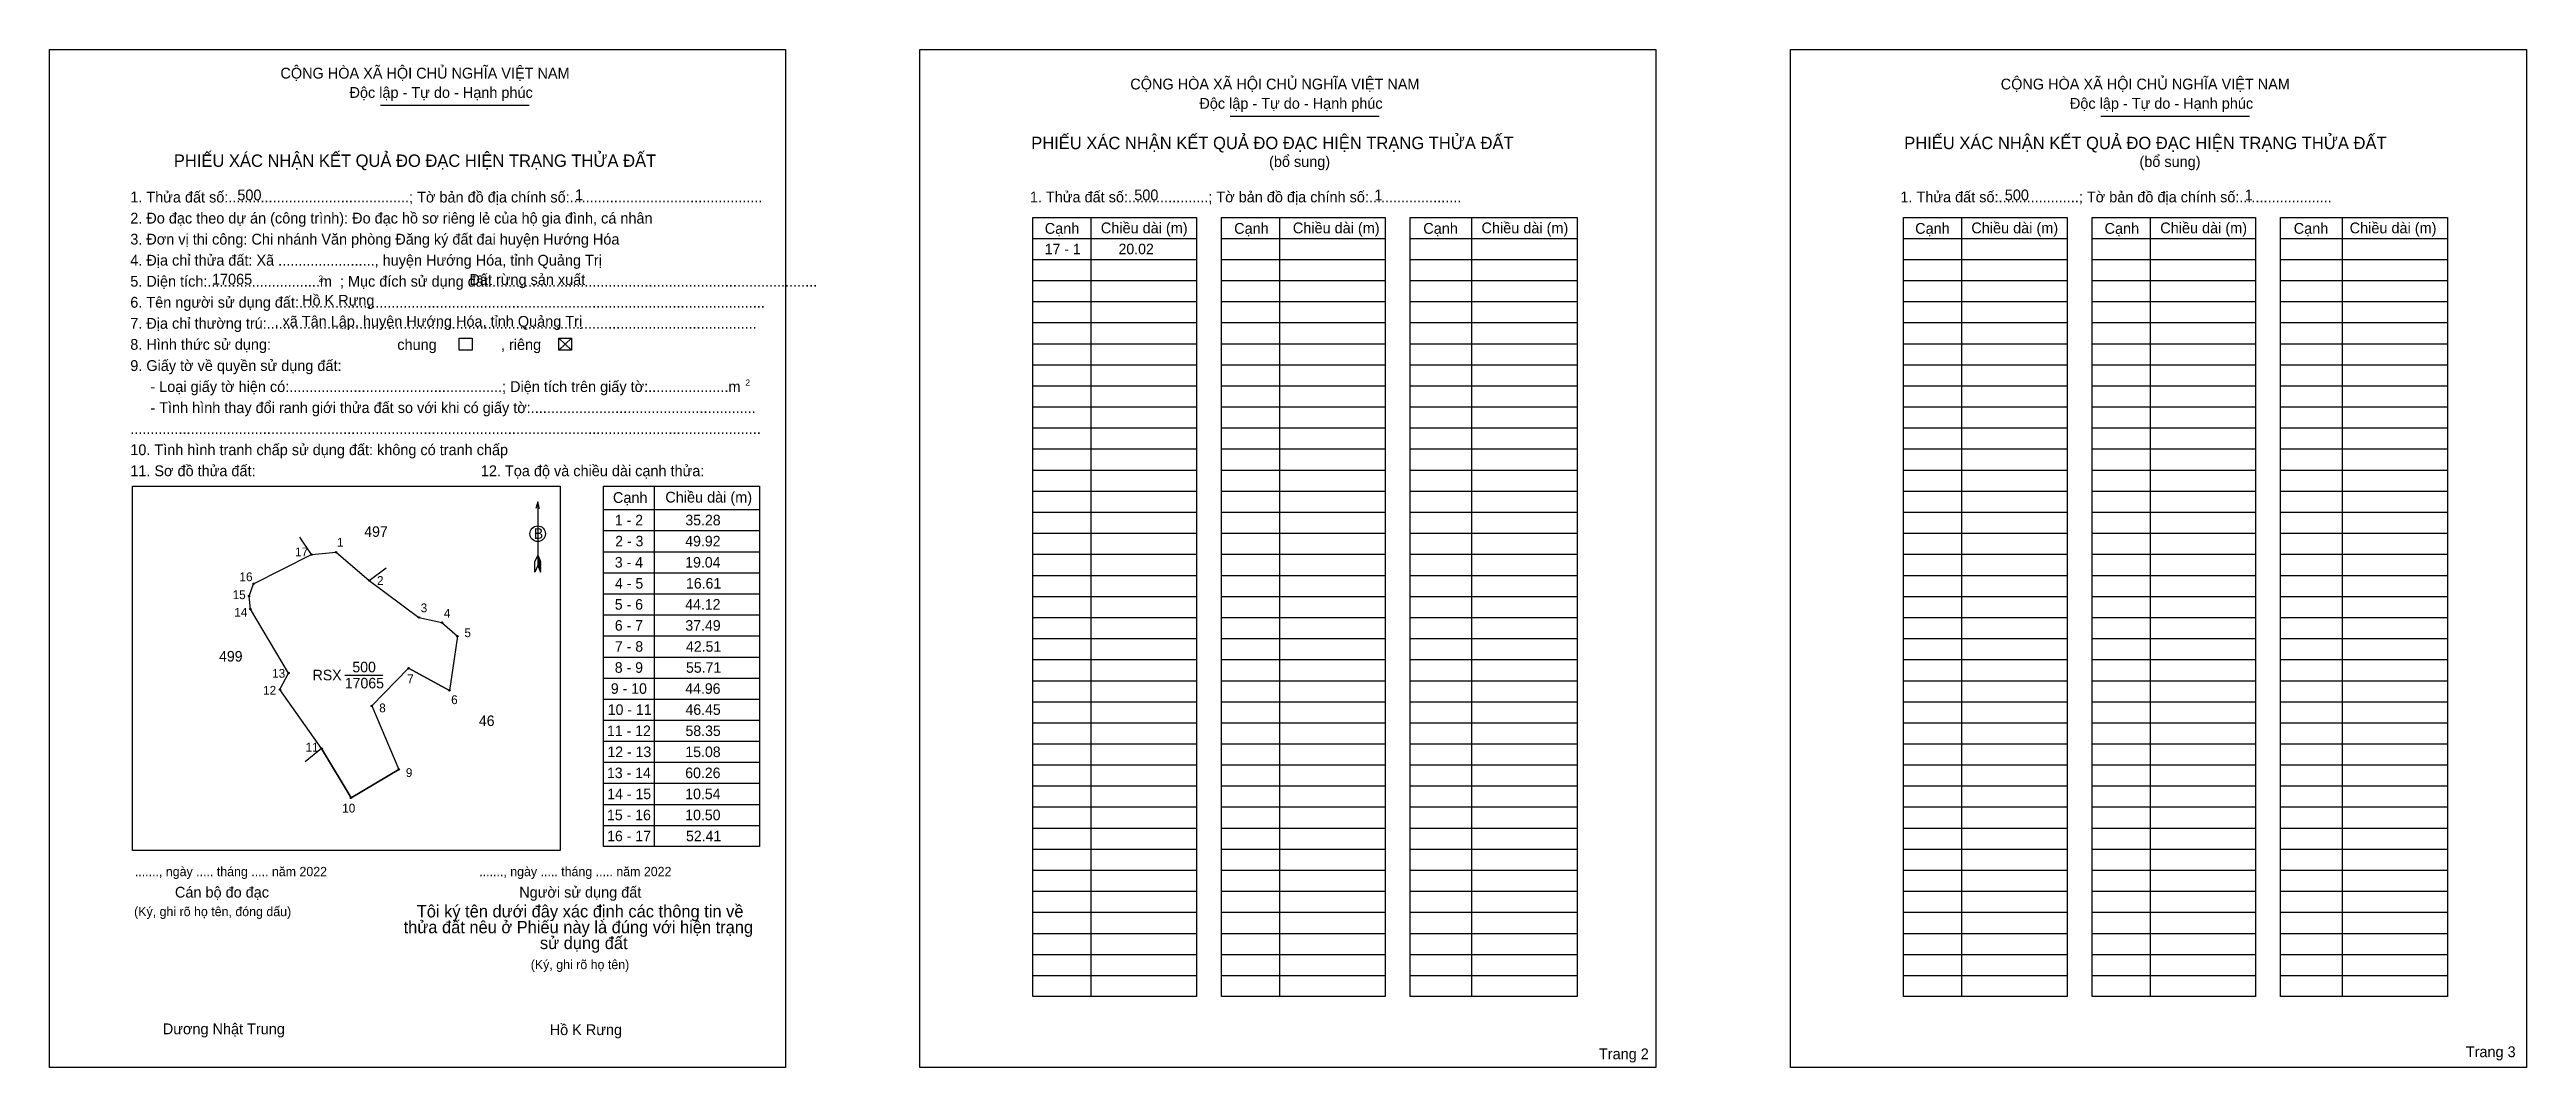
# Model space of a CAD drawing. Extents: x 544123 to 546124, y 1838774 to 1839597.
import ezdxf

# ---------------------------------------------------------------- set-up
doc = ezdxf.new("R2010")
doc.units = 0
for name, color, linetype in [('Level 1', 7, 'Continuous'), ('Level 10', 7, 'Continuous'), ('Level 11', 7, 'Continuous'), ('Level 13', 7, 'Continuous'), ('Level 2', 7, 'Continuous'), ('Level 25', 7, 'Continuous'), ('Level 27', 7, 'Continuous'), ('Level 36', 7, 'Continuous'), ('Level 48', 7, 'Continuous'), ('Level 50', 7, 'Continuous'), ('Level 52', 7, 'Continuous'), ('Level 55', 7, 'Continuous'), ('Level 6', 7, 'Continuous'), ('Level 9', 7, 'Continuous')]:
    doc.layers.add(name, color=color, linetype=linetype)

msp = doc.modelspace()

# ---------------------------------------------------------------- linework, layer by layer
at = {"layer": 'Level 1'}
for p, q in [((544123.1, 1839596.8), (544123.1, 1839596.8)), ((544826.2, 1839596.8), (544826.2, 1839596.8)), ((544390.4, 1839551.7), (544510.6, 1839551.7)), ((545076.9, 1839543), (545197.1, 1839543)), ((545780, 1839543), (545900.2, 1839543)), ((544964.3, 1839461.2), (544964.3, 1838831.8)), ((545116.6, 1839461.2), (545116.6, 1838831.8)), ((545271.7, 1839461.2), (545271.7, 1838831.8)), ((545667.4, 1839461.2), (545667.4, 1838831.8)), ((545819.8, 1839461.2), (545819.8, 1838831.8)), ((545974.9, 1839461.2), (545974.9, 1838831.8)), ((544917.5, 1839444.2), (545049.6, 1839444.2)), ((545069.8, 1839444.2), (545201.9, 1839444.2)), ((545222.1, 1839444.2), (545357.1, 1839444.2)), ((545620.7, 1839444.2), (545752.8, 1839444.2)), ((545773, 1839444.2), (545905.1, 1839444.2)), ((545925.3, 1839444.2), (546060.2, 1839444.2)), ((544917.5, 1839427.2), (545049.6, 1839427.2)), ((544917.5, 1839410.2), (545049.6, 1839410.2)), ((545069.8, 1839427.2), (545201.9, 1839427.2)), ((545069.8, 1839410.2), (545201.9, 1839410.2)), ((545222.1, 1839427.2), (545357.1, 1839427.2)), ((545222.1, 1839410.2), (545357.1, 1839410.2)), ((545620.7, 1839427.2), (545752.8, 1839427.2)), ((545620.7, 1839410.2), (545752.8, 1839410.2)), ((545773, 1839427.2), (545905.1, 1839427.2)), ((545773, 1839410.2), (545905.1, 1839410.2)), ((545925.3, 1839427.2), (546060.2, 1839427.2)), ((545925.3, 1839410.2), (546060.2, 1839410.2)), ((544917.5, 1839393.2), (545049.6, 1839393.2)), ((545069.8, 1839393.2), (545201.9, 1839393.2)), ((545222.1, 1839393.2), (545357.1, 1839393.2)), ((545620.7, 1839393.2), (545752.8, 1839393.2)), ((545773, 1839393.2), (545905.1, 1839393.2)), ((545925.3, 1839393.2), (546060.2, 1839393.2)), ((544917.5, 1839376.2), (545049.6, 1839376.2)), ((545069.8, 1839376.2), (545201.9, 1839376.2)), ((545222.1, 1839376.2), (545357.1, 1839376.2)), ((545620.7, 1839376.2), (545752.8, 1839376.2)), ((545773, 1839376.2), (545905.1, 1839376.2)), ((545925.3, 1839376.2), (546060.2, 1839376.2)), ((544534.5, 1839363.6), (544544.7, 1839354)), ((544534.5, 1839354), (544544.7, 1839363.6)), ((544917.5, 1839359.1), (545049.6, 1839359.1)), ((545069.8, 1839359.1), (545201.9, 1839359.1)), ((545222.1, 1839359.1), (545357.1, 1839359.1)), ((545620.7, 1839359.1), (545752.8, 1839359.1)), ((545773, 1839359.1), (545905.1, 1839359.1)), ((545925.3, 1839359.1), (546060.2, 1839359.1)), ((544917.5, 1839342.1), (545049.6, 1839342.1)), ((545069.8, 1839342.1), (545201.9, 1839342.1)), ((545222.1, 1839342.1), (545357.1, 1839342.1)), ((545620.7, 1839342.1), (545752.8, 1839342.1)), ((545773, 1839342.1), (545905.1, 1839342.1)), ((545925.3, 1839342.1), (546060.2, 1839342.1)), ((544917.5, 1839325.1), (545049.6, 1839325.1)), ((545069.8, 1839325.1), (545201.9, 1839325.1)), ((545222.1, 1839325.1), (545357.1, 1839325.1)), ((545620.7, 1839325.1), (545752.8, 1839325.1)), ((545773, 1839325.1), (545905.1, 1839325.1)), ((545925.3, 1839325.1), (546060.2, 1839325.1)), ((544917.5, 1839308.1), (545049.6, 1839308.1)), ((544917.5, 1839291.1), (545049.6, 1839291.1)), ((545069.8, 1839308.1), (545201.9, 1839308.1)), ((545069.8, 1839291.1), (545201.9, 1839291.1)), ((545222.1, 1839308.1), (545357.1, 1839308.1)), ((545222.1, 1839291.1), (545357.1, 1839291.1)), ((545620.7, 1839308.1), (545752.8, 1839308.1)), ((545620.7, 1839291.1), (545752.8, 1839291.1)), ((545773, 1839308.1), (545905.1, 1839308.1)), ((545773, 1839291.1), (545905.1, 1839291.1)), ((545925.3, 1839308.1), (546060.2, 1839308.1)), ((545925.3, 1839291.1), (546060.2, 1839291.1)), ((544917.5, 1839274.1), (545049.6, 1839274.1)), ((545069.8, 1839274.1), (545201.9, 1839274.1)), ((545222.1, 1839274.1), (545357.1, 1839274.1)), ((545620.7, 1839274.1), (545752.8, 1839274.1)), ((545773, 1839274.1), (545905.1, 1839274.1)), ((545925.3, 1839274.1), (546060.2, 1839274.1)), ((544917.5, 1839257.1), (545049.6, 1839257.1)), ((545069.8, 1839257.1), (545201.9, 1839257.1)), ((545222.1, 1839257.1), (545357.1, 1839257.1)), ((545620.7, 1839257.1), (545752.8, 1839257.1)), ((545773, 1839257.1), (545905.1, 1839257.1)), ((545925.3, 1839257.1), (546060.2, 1839257.1)), ((544190, 1839244), (544190, 1839244)), ((544517.4, 1839231.3), (544517.4, 1839179.9)), ((544611.4, 1839244.1), (544611.4, 1838952.9)), ((544917.5, 1839240.1), (545049.6, 1839240.1)), ((545069.8, 1839240.1), (545201.9, 1839240.1)), ((545222.1, 1839240.1), (545357.1, 1839240.1)), ((545620.7, 1839240.1), (545752.8, 1839240.1)), ((545773, 1839240.1), (545905.1, 1839240.1)), ((545925.3, 1839240.1), (546060.2, 1839240.1)), ((544570.6, 1839225.1), (544696.7, 1839225.1)), ((544917.5, 1839223), (545049.6, 1839223)), ((545069.8, 1839223), (545201.9, 1839223)), ((545222.1, 1839223), (545357.1, 1839223)), ((545620.7, 1839223), (545752.8, 1839223)), ((545773, 1839223), (545905.1, 1839223)), ((545925.3, 1839223), (546060.2, 1839223)), ((544570.6, 1839208.1), (544696.7, 1839208.1)), ((544570.6, 1839191.1), (544696.7, 1839191.1)), ((544917.5, 1839206), (545049.6, 1839206)), ((545069.8, 1839206), (545201.9, 1839206)), ((545222.1, 1839206), (545357.1, 1839206)), ((545620.7, 1839206), (545752.8, 1839206)), ((545773, 1839206), (545905.1, 1839206)), ((545925.3, 1839206), (546060.2, 1839206)), ((544515.1, 1839174.6), (544515.2, 1839183.1)), ((544517.4, 1839179.9), (544515.1, 1839174.6)), ((544517.4, 1839188.4), (544515.2, 1839183.1)), ((544517.4, 1839188.4), (544519.6, 1839183.1)), ((544517.4, 1839187.6), (544519.6, 1839182.4)), ((544517.4, 1839186.9), (544519.6, 1839181.6)), ((544517.4, 1839186.2), (544519.6, 1839180.9)), ((544517.4, 1839185.4), (544519.6, 1839180.1)), ((544517.4, 1839184.7), (544519.6, 1839179.3)), ((544517.4, 1839183.9), (544519.6, 1839178.6)), ((544517.4, 1839183.2), (544519.6, 1839177.8)), ((544517.4, 1839182.4), (544519.6, 1839177)), ((544517.4, 1839181.7), (544519.6, 1839176.3)), ((544517.4, 1839181), (544519.7, 1839175.5)), ((544517.4, 1839179.9), (544519.7, 1839174.6)), ((544519.7, 1839174.6), (544519.6, 1839183.1)), ((544570.6, 1839174.1), (544696.7, 1839174.1)), ((544917.5, 1839189), (545049.6, 1839189)), ((544917.5, 1839172), (545049.6, 1839172)), ((545069.8, 1839189), (545201.9, 1839189)), ((545069.8, 1839172), (545201.9, 1839172)), ((545222.1, 1839189), (545357.1, 1839189)), ((545222.1, 1839172), (545357.1, 1839172)), ((545620.7, 1839189), (545752.8, 1839189)), ((545620.7, 1839172), (545752.8, 1839172)), ((545773, 1839189), (545905.1, 1839189)), ((545773, 1839172), (545905.1, 1839172)), ((545925.3, 1839189), (546060.2, 1839189)), ((545925.3, 1839172), (546060.2, 1839172)), ((544570.6, 1839157.1), (544696.7, 1839157.1)), ((544917.5, 1839155), (545049.6, 1839155)), ((545069.8, 1839155), (545201.9, 1839155)), ((545222.1, 1839155), (545357.1, 1839155)), ((545620.7, 1839155), (545752.8, 1839155)), ((545773, 1839155), (545905.1, 1839155)), ((545925.3, 1839155), (546060.2, 1839155)), ((544570.6, 1839140.1), (544696.7, 1839140.1)), ((544917.5, 1839138), (545049.6, 1839138)), ((545069.8, 1839138), (545201.9, 1839138)), ((545222.1, 1839138), (545357.1, 1839138)), ((545620.7, 1839138), (545752.8, 1839138)), ((545773, 1839138), (545905.1, 1839138)), ((545925.3, 1839138), (546060.2, 1839138)), ((544570.6, 1839123.1), (544696.7, 1839123.1)), ((544917.5, 1839121), (545049.6, 1839121)), ((545069.8, 1839121), (545201.9, 1839121)), ((545222.1, 1839121), (545357.1, 1839121)), ((545620.7, 1839121), (545752.8, 1839121)), ((545773, 1839121), (545905.1, 1839121)), ((545925.3, 1839121), (546060.2, 1839121)), ((544570.6, 1839106), (544696.7, 1839106)), ((544917.5, 1839104), (545049.6, 1839104)), ((545069.8, 1839104), (545201.9, 1839104)), ((545222.1, 1839104), (545357.1, 1839104)), ((545620.7, 1839104), (545752.8, 1839104)), ((545773, 1839104), (545905.1, 1839104)), ((545925.3, 1839104), (546060.2, 1839104)), ((544570.6, 1839089), (544696.7, 1839089)), ((544570.6, 1839072), (544696.7, 1839072)), ((544917.5, 1839086.9), (545049.6, 1839086.9)), ((545069.8, 1839086.9), (545201.9, 1839086.9)), ((545222.1, 1839086.9), (545357.1, 1839086.9)), ((545620.7, 1839086.9), (545752.8, 1839086.9)), ((545773, 1839086.9), (545905.1, 1839086.9)), ((545925.3, 1839086.9), (546060.2, 1839086.9)), ((544570.6, 1839055), (544696.7, 1839055)), ((544917.5, 1839069.9), (545049.6, 1839069.9)), ((544917.5, 1839052.9), (545049.6, 1839052.9)), ((545069.8, 1839069.9), (545201.9, 1839069.9)), ((545069.8, 1839052.9), (545201.9, 1839052.9)), ((545222.1, 1839069.9), (545357.1, 1839069.9)), ((545222.1, 1839052.9), (545357.1, 1839052.9)), ((545620.7, 1839069.9), (545752.8, 1839069.9)), ((545620.7, 1839052.9), (545752.8, 1839052.9)), ((545773, 1839069.9), (545905.1, 1839069.9)), ((545773, 1839052.9), (545905.1, 1839052.9)), ((545925.3, 1839069.9), (546060.2, 1839069.9)), ((545925.3, 1839052.9), (546060.2, 1839052.9)), ((544570.6, 1839038), (544696.7, 1839038)), ((544917.5, 1839035.9), (545049.6, 1839035.9)), ((545069.8, 1839035.9), (545201.9, 1839035.9)), ((545222.1, 1839035.9), (545357.1, 1839035.9)), ((545620.7, 1839035.9), (545752.8, 1839035.9)), ((545773, 1839035.9), (545905.1, 1839035.9)), ((545925.3, 1839035.9), (546060.2, 1839035.9)), ((544570.6, 1839021), (544696.7, 1839021)), ((544917.5, 1839018.9), (545049.6, 1839018.9)), ((545069.8, 1839018.9), (545201.9, 1839018.9)), ((545222.1, 1839018.9), (545357.1, 1839018.9)), ((545620.7, 1839018.9), (545752.8, 1839018.9)), ((545773, 1839018.9), (545905.1, 1839018.9)), ((545925.3, 1839018.9), (546060.2, 1839018.9)), ((544570.6, 1839004), (544696.7, 1839004)), ((544917.5, 1839001.9), (545049.6, 1839001.9)), ((545069.8, 1839001.9), (545201.9, 1839001.9)), ((545222.1, 1839001.9), (545357.1, 1839001.9)), ((545620.7, 1839001.9), (545752.8, 1839001.9)), ((545773, 1839001.9), (545905.1, 1839001.9)), ((545925.3, 1839001.9), (546060.2, 1839001.9)), ((544570.6, 1838987), (544696.7, 1838987)), ((544917.5, 1838984.9), (545049.6, 1838984.9)), ((545069.8, 1838984.9), (545201.9, 1838984.9)), ((545222.1, 1838984.9), (545357.1, 1838984.9)), ((545620.7, 1838984.9), (545752.8, 1838984.9)), ((545773, 1838984.9), (545905.1, 1838984.9)), ((545925.3, 1838984.9), (546060.2, 1838984.9)), ((544570.6, 1838969.9), (544696.7, 1838969.9)), ((544917.5, 1838967.9), (545049.6, 1838967.9)), ((544917.5, 1838950.8), (545049.6, 1838950.8)), ((545069.8, 1838967.9), (545201.9, 1838967.9)), ((545069.8, 1838950.8), (545201.9, 1838950.8)), ((545222.1, 1838967.9), (545357.1, 1838967.9)), ((545222.1, 1838950.8), (545357.1, 1838950.8)), ((545620.7, 1838967.9), (545752.8, 1838967.9)), ((545620.7, 1838950.8), (545752.8, 1838950.8)), ((545773, 1838967.9), (545905.1, 1838967.9)), ((545773, 1838950.8), (545905.1, 1838950.8)), ((545925.3, 1838967.9), (546060.2, 1838967.9)), ((545925.3, 1838950.8), (546060.2, 1838950.8)), ((544535.6, 1838949.7), (544535.6, 1838949.7)), ((544917.5, 1838933.8), (545049.6, 1838933.8)), ((545069.8, 1838933.8), (545201.9, 1838933.8)), ((545222.1, 1838933.8), (545357.1, 1838933.8)), ((545620.7, 1838933.8), (545752.8, 1838933.8)), ((545773, 1838933.8), (545905.1, 1838933.8)), ((545925.3, 1838933.8), (546060.2, 1838933.8)), ((544917.5, 1838916.8), (545049.6, 1838916.8)), ((545069.8, 1838916.8), (545201.9, 1838916.8)), ((545222.1, 1838916.8), (545357.1, 1838916.8)), ((545620.7, 1838916.8), (545752.8, 1838916.8)), ((545773, 1838916.8), (545905.1, 1838916.8)), ((545925.3, 1838916.8), (546060.2, 1838916.8)), ((544917.5, 1838899.8), (545049.6, 1838899.8)), ((545069.8, 1838899.8), (545201.9, 1838899.8)), ((545222.1, 1838899.8), (545357.1, 1838899.8)), ((545620.7, 1838899.8), (545752.8, 1838899.8)), ((545773, 1838899.8), (545905.1, 1838899.8)), ((545925.3, 1838899.8), (546060.2, 1838899.8)), ((544917.5, 1838882.8), (545049.6, 1838882.8)), ((545069.8, 1838882.8), (545201.9, 1838882.8)), ((545222.1, 1838882.8), (545357.1, 1838882.8)), ((545620.7, 1838882.8), (545752.8, 1838882.8)), ((545773, 1838882.8), (545905.1, 1838882.8)), ((545925.3, 1838882.8), (546060.2, 1838882.8)), ((544917.5, 1838865.8), (545049.6, 1838865.8)), ((545069.8, 1838865.8), (545201.9, 1838865.8)), ((545222.1, 1838865.8), (545357.1, 1838865.8)), ((545620.7, 1838865.8), (545752.8, 1838865.8)), ((545773, 1838865.8), (545905.1, 1838865.8)), ((545925.3, 1838865.8), (546060.2, 1838865.8)), ((544917.5, 1838848.8), (545049.6, 1838848.8)), ((545069.8, 1838848.8), (545201.9, 1838848.8)), ((545222.1, 1838848.8), (545357.1, 1838848.8)), ((545620.7, 1838848.8), (545752.8, 1838848.8)), ((545773, 1838848.8), (545905.1, 1838848.8)), ((545925.3, 1838848.8), (546060.2, 1838848.8)), ((544717.6, 1838774.5), (544717.6, 1838774.5)), ((545420.7, 1838774.5), (545420.7, 1838774.5))]:
    msp.add_line(p, q, dxfattribs=at)
for points in [[(544917.5, 1839461.2), (545049.6, 1839461.2), (545049.6, 1838831.8), (544917.5, 1838831.8)], [(545069.8, 1839461.2), (545201.9, 1839461.2), (545201.9, 1838831.8), (545069.8, 1838831.8)], [(545222.1, 1839461.2), (545357.1, 1839461.2), (545357.1, 1838831.8), (545222.1, 1838831.8)], [(545620.7, 1839461.2), (545752.8, 1839461.2), (545752.8, 1838831.8), (545620.7, 1838831.8)], [(545773, 1839461.2), (545905.1, 1839461.2), (545905.1, 1838831.8), (545773, 1838831.8)], [(545925.3, 1839461.2), (546060.2, 1839461.2), (546060.2, 1838831.8), (545925.3, 1838831.8)], [(544190, 1839244), (544535.6, 1839244), (544535.6, 1838949.7), (544190, 1838949.7)], [(544570.6, 1839244.1), (544696.7, 1839244.1), (544696.7, 1838952.9), (544570.6, 1838952.9)]]:
    msp.add_lwpolyline(points, close=True, dxfattribs=at)
msp.add_lwpolyline([(544518.9, 1839225.9), (544517.4, 1839231.3), (544515.9, 1839225.9)], dxfattribs=at)
msp.add_circle((544517.4, 1839205.6), 6.28, dxfattribs=at)
at = {"layer": 'Level 10'}
msp.add_lwpolyline([(544334.7, 1839188.8), (544354.6, 1839190.7), (544381.4, 1839167.8), (544421.5, 1839138), (544440.1, 1839133.8), (544452.5, 1839122.8), (544446.1, 1839079.1), (544413.1, 1839096.9), (544383.4, 1839066.5), (544405.2, 1839015.3), (544366.7, 1838992.2), (544342.9, 1839032.1), (544309.2, 1839079.7), (544316.2, 1839093), (544285.4, 1839144.8), (544284.3, 1839155.3), (544287.9, 1839165.2)], close=True, dxfattribs=at)
at = {"layer": 'Level 11'}
for centre in [(544354.6, 1839190.7), (544334.7, 1839188.8), (544334.7, 1839188.8), (544284.3, 1839155.3), (544287.9, 1839165.2), (544381.4, 1839167.8), (544285.4, 1839144.8), (544421.5, 1839138), (544440.1, 1839133.8), (544452.5, 1839122.8), (544316.2, 1839093), (544413.1, 1839096.9), (544309.2, 1839079.7), (544446.1, 1839079.1), (544383.4, 1839066.5), (544342.9, 1839032.1), (544405.2, 1839015.3), (544366.7, 1838992.2)]:
    msp.add_circle(centre, 0.567, dxfattribs=at)
at = {"layer": 'Level 2'}
for points in [[(544123.1, 1839596.8), (544717.6, 1839596.8), (544717.6, 1838774.5), (544123.1, 1838774.5)], [(544826.2, 1839596.8), (545420.7, 1839596.8), (545420.7, 1838774.5), (544826.2, 1838774.5)], [(545529.4, 1839596.8), (546123.9, 1839596.8), (546123.9, 1838774.5), (545529.4, 1838774.5)]]:
    msp.add_lwpolyline(points, close=True, dxfattribs=at)
at = {"layer": 'Level 25'}
for p, q in [((544381.4, 1839167.8), (544421.5, 1839138)), ((544383.4, 1839066.5), (544413.1, 1839096.9)), ((544413.1, 1839096.9), (544446.1, 1839079.1)), ((544342.9, 1839032.1), (544366.7, 1838992.2)), ((544366.7, 1838992.2), (544405.2, 1839015.3))]:
    msp.add_line(p, q, dxfattribs=at)
at = {"layer": 'Level 27'}
for p, q in [((544334.7, 1839188.8), (544325.2, 1839202.9)), ((544381.4, 1839167.8), (544395, 1839178)), ((544342.9, 1839032.1), (544329.7, 1839021.4))]:
    msp.add_line(p, q, dxfattribs=at)
at = {"layer": 'Level 50'}
for points in [[(544454.1, 1839363.6), (544464.4, 1839363.6), (544464.4, 1839354), (544454.1, 1839354)], [(544534.5, 1839363.6), (544544.7, 1839363.6), (544544.7, 1839354), (544534.5, 1839354)]]:
    msp.add_lwpolyline(points, close=True, dxfattribs=at)
at = {"layer": 'Level 9'}
msp.add_line((544361.6, 1839091.4), (544392.2, 1839091.4), dxfattribs=at)

# ---------------------------------------------------------------- texts
at = {"layer": 'Level 1'}
for s, height, p in [('CỘNG HÒA XÃ HỘI CHỦ NGHĨA VIỆT NAM', 8.733, (544309.6, 1839573.3)), ('CỘNG HÒA XÃ HỘI CHỦ NGHĨA VIỆT NAM', 8.733, (544996.1, 1839564.5)), ('CỘNG HÒA XÃ HỘI CHỦ NGHĨA VIỆT NAM', 8.733, (545699.2, 1839564.5)), ('Độc lập - Tự do - Hạnh phúc', 8.733, (544365.4, 1839557.7)), ('Độc lập - Tự do - Hạnh phúc', 8.733, (545051.9, 1839548.9)), ('Độc lập - Tự do - Hạnh phúc', 8.733, (545755.1, 1839548.9)), ('PHIẾU XÁC NHẬN KẾT QUẢ ĐO ĐẠC HIỆN TRẠNG THỬA ĐẤT', 9.981, (544223.5, 1839502)), ('PHIẾU XÁC NHẬN KẾT QUẢ ĐO ĐẠC HIỆN TRẠNG THỬA ĐẤT', 9.981, (544916.1, 1839516.3)), ('(bổ sung)', 8.73, (545108.2, 1839501.9)), ('PHIẾU XÁC NHẬN KẾT QUẢ ĐO ĐẠC HIỆN TRẠNG THỬA ĐẤT', 9.981, (545621.3, 1839516.3)), ('(bổ sung)', 8.73, (545811.3, 1839501.9)), ('1. Thửa đất số:.............................................; Tờ bản đồ địa chính số:................................................', 8.7326, (544188.3, 1839473.2)), ('1. Thửa đất số:....................; Tờ bản đồ địa chính số:.......................', 8.733, (544915, 1839473.3)), ('1. Thửa đất số:....................; Tờ bản đồ địa chính số:.......................', 8.733, (545618.2, 1839473.3)), ('2. Đo đạc theo dự án (công trình): Đo đạc hồ sơ riêng lẻ của hộ gia đình, cá nhân', 8.733, (544188.3, 1839456.2)), ('Cạnh', 8.73, (544927, 1839447.9)), ('Chiều dài (m)', 8.733, (544972.3, 1839448.3)), ('Cạnh', 8.73, (545080, 1839447.9)), ('Chiều dài (m)', 8.733, (545127.4, 1839448.3)), ('Cạnh', 8.73, (545232.8, 1839447.9)), ('Chiều dài (m)', 8.733, (545279.8, 1839448.3)), ('Cạnh', 8.73, (545630.1, 1839447.9)), ('Chiều dài (m)', 8.733, (545675.5, 1839448.3)), ('Cạnh', 8.73, (545783.1, 1839447.9)), ('Chiều dài (m)', 8.733, (545828.1, 1839448.3)), ('Cạnh', 8.73, (545935.9, 1839447.9)), ('Chiều dài (m)', 8.733, (545981.1, 1839448.3)), ('4. Địa chỉ thửa đất: Xã ........................, huyện Hướng Hóa, tỉnh Quảng Trị', 8.733, (544188.3, 1839422.2)), ('3. Đơn vị thi công: Chi nhánh Văn phòng Đăng ký đất đai huyện Hướng Hóa', 8.733, (544188.3, 1839439.2)), ('5. Diện tích:............................m  ; Mục đích sử dụng đất:.................................................................................', 8.7326, (544188.3, 1839405.2)), ('2', 4.99, (544340.3, 1839409.2)), ('6. Tên người sử dụng đất:....................................................................................................................', 8.7326, (544188.3, 1839388.2)), ('7. Địa chỉ thường trú:..........................................................................................................................', 8.7326, (544188.3, 1839371.2)), ('chung                , riêng', 8.733, (544404, 1839354.1)), ('9. Giấy tờ về quyền sử dụng đất:', 8.733, (544188.3, 1839337.1)), ('2', 4.99, (544685.2, 1839325.2)), ('     - Loại giấy tờ hiện có:.....................................................; Diện tích trên giấy tờ:....................m', 8.7326, (544188.3, 1839320.1)), ('     - Tình hình thay đổi ranh giới thửa đất so với khi có giấy tờ:........................................................', 8.7326, (544188.3, 1839303.1)), ('10. Tình hình tranh chấp sử dụng đất: không có tranh chấp', 8.733, (544188.3, 1839269.1)), ('.............................................................................................................................................................', 8.7326, (544188.3, 1839286.1)), ('11. Sơ đồ thửa đất:', 8.733, (544188.3, 1839252.1)), ('12. Tọa độ và chiều dài cạnh thửa:', 8.733, (544471.5, 1839252.1)), ('Cạnh', 8.73, (544578.2, 1839230.5)), ('Chiều dài (m)', 8.733, (544620.5, 1839230.8)), ('B', 8.51, (544514.3, 1839201.5)), ('......., ngày ..... tháng ..... năm 2022', 7.486, (544192, 1838929)), ('......., ngày ..... tháng ..... năm 2022', 7.486, (544470.2, 1838929)), ('Cán bộ đo đạc', 8.733, (544224.4, 1838911.7)), ('Người sử dụng đất', 8.733, (544502.5, 1838911.7)), ('(Ký, ghi rõ họ tên, đóng dấu)', 7.486, (544191.4, 1838896.7)), ('thửa đất nêu ở Phiếu này là đúng với hiện trạng', 9.923, (544409.1, 1838882.9)), ('Tôi ký tên dưới đây xác định các thông tin về', 9.923, (544419.7, 1838895.7)), ('sử dụng đất', 9.923, (544519.2, 1838870.1)), ('(Ký, ghi rõ họ tên)', 7.486, (544511.8, 1838853.9)), ('Dương Nhật Trung', 8.733, (544214.6, 1838801.3)), ('Trang 2', 8.73, (545374.7, 1838781.1)), ('Trang 3', 8.73, (546074.9, 1838782.8))]:
    msp.add_text(s, height=height, dxfattribs=at).set_placement(p)
at = {"layer": 'Level 13'}
for s, p in [('RSX', (544335.6, 1839087.2)), ('500', (544367.7, 1839093.7)), ('17065', (544361.6, 1839080.7))]:
    msp.add_text(s, height=8.51, dxfattribs=at).set_placement(p)
at = {"layer": 'Level 36'}
for s, p in [('497', (544377.3, 1839203.1)), ('499', (544260, 1839102.4)), ('46', (544469.9, 1839050.3))]:
    msp.add_text(s, height=8.51, dxfattribs=at).set_placement(p)
at = {"layer": 'Level 48'}
msp.add_text('8. Hình thức sử dụng:', height=8.733, dxfattribs=at).set_placement((544188.3, 1839354.2))
at = {"layer": 'Level 52'}
for s, p in [('17 - 1', (544927, 1839431.4)), ('20.02', (544986.6, 1839431.4)), ('1 - 2', (544579.7, 1839212.4)), ('35.28', (544636.7, 1839212.4)), ('2 - 3', (544580, 1839195.4)), ('49.92', (544636.6, 1839195.4)), ('3 - 4', (544579.7, 1839178.3)), ('19.04', (544636.6, 1839178.3)), ('4 - 5', (544579.9, 1839161.3)), ('5 - 6', (544579.7, 1839144.3)), ('44.12', (544636.6, 1839144.3)), ('16.61', (544637.2, 1839161.3)), ('6 - 7', (544579.7, 1839127.3)), ('37.49', (544636.7, 1839127.3)), ('7 - 8', (544579.8, 1839110.3)), ('42.51', (544637.2, 1839110.3)), ('8 - 9', (544579.7, 1839093.3)), ('55.71', (544637.2, 1839093.3)), ('9 - 10', (544576.5, 1839076.3)), ('44.96', (544636.6, 1839076.3)), ('11 - 12', (544573.4, 1839042.2)), ('10 - 11', (544574, 1839059.3)), ('46.45', (544636.8, 1839059.3)), ('58.35', (544636.8, 1839042.2)), ('12 - 13', (544573.7, 1839025.2)), ('15.08', (544636.7, 1839025.2)), ('13 - 14', (544573.4, 1839008.2)), ('60.26', (544636.6, 1839008.2)), ('14 - 15', (544573.6, 1838991.2)), ('10.54', (544636.6, 1838991.2)), ('15 - 16', (544573.4, 1838974.2)), ('10.50', (544636.6, 1838974.2)), ('16 - 17', (544573.5, 1838957.2)), ('52.41', (544637.2, 1838957.2))]:
    msp.add_text(s, height=8.51, dxfattribs=at).set_placement(p)
at = {"layer": 'Level 55'}
for s, p in [('1', (544354.5, 1839190.7)), ('17', (544334.5, 1839188.8)), ('15', (544284.1, 1839155.3)), ('16', (544287.7, 1839165.2)), ('2', (544381.4, 1839167.8)), ('14', (544285.2, 1839144.8)), ('3', (544421.4, 1839138)), ('4', (544440, 1839133.8)), ('5', (544452.4, 1839122.8)), ('13', (544316, 1839093)), ('7', (544413, 1839096.9)), ('12', (544308.9, 1839079.7)), ('6', (544446, 1839079.1)), ('8', (544383.3, 1839066.5)), ('11', (544342.7, 1839032.1)), ('9', (544405.2, 1839015.3)), ('10', (544366.5, 1838992.2))]:
    msp.add_text(s, height=0.284, dxfattribs=at).set_placement(p)
at = {"layer": 'Level 6'}
for s, height, p in [('500', 8.73, (544274.8, 1839474.9)), ('1', 8.73, (544547.5, 1839475)), ('500', 8.73, (544999.3, 1839474.9)), ('1', 8.73, (545193.3, 1839474.9)), ('500', 8.73, (545702.5, 1839474.9)), ('1', 8.73, (545896.4, 1839474.9)), ('17065', 8.73, (544254.3, 1839406.9)), ('Đất rừng sản xuất', 8.733, (544462.3, 1839406.6)), ('Hồ K Rưng', 8.73, (544327.1, 1839389.8)), (', xã Tân Lập, huyện Hướng Hóa, tỉnh Quảng Trị', 8.733, (544304.8, 1839372.8)), ('Hồ K Rưng', 8.73, (544527.1, 1838800.6))]:
    msp.add_text(s, height=height, dxfattribs=at).set_placement(p)
at = {"layer": 'Level 9'}
for s, p in [('17', (544321.4, 1839187.4)), ('1', (544355.2, 1839195.2)), ('16', (544276.5, 1839167.3)), ('2', (544387.6, 1839164.3)), ('15', (544271, 1839152.8)), ('14', (544272.3, 1839138.6)), ('3', (544422.9, 1839142.2)), ('4', (544441.6, 1839137.8)), ('5', (544458.2, 1839122.1)), ('13', (544302.9, 1839089.3)), ('7', (544412, 1839084.9)), ('12', (544295.6, 1839075.6)), ('6', (544447.5, 1839068)), ('8', (544389.4, 1839061.4)), ('11', (544329.9, 1839029.7)), ('9', (544410.9, 1839009.1)), ('10', (544359.5, 1838980.4))]:
    msp.add_text(s, height=7.09, dxfattribs=at).set_placement(p)

doc.saveas('drawing.dxf')
